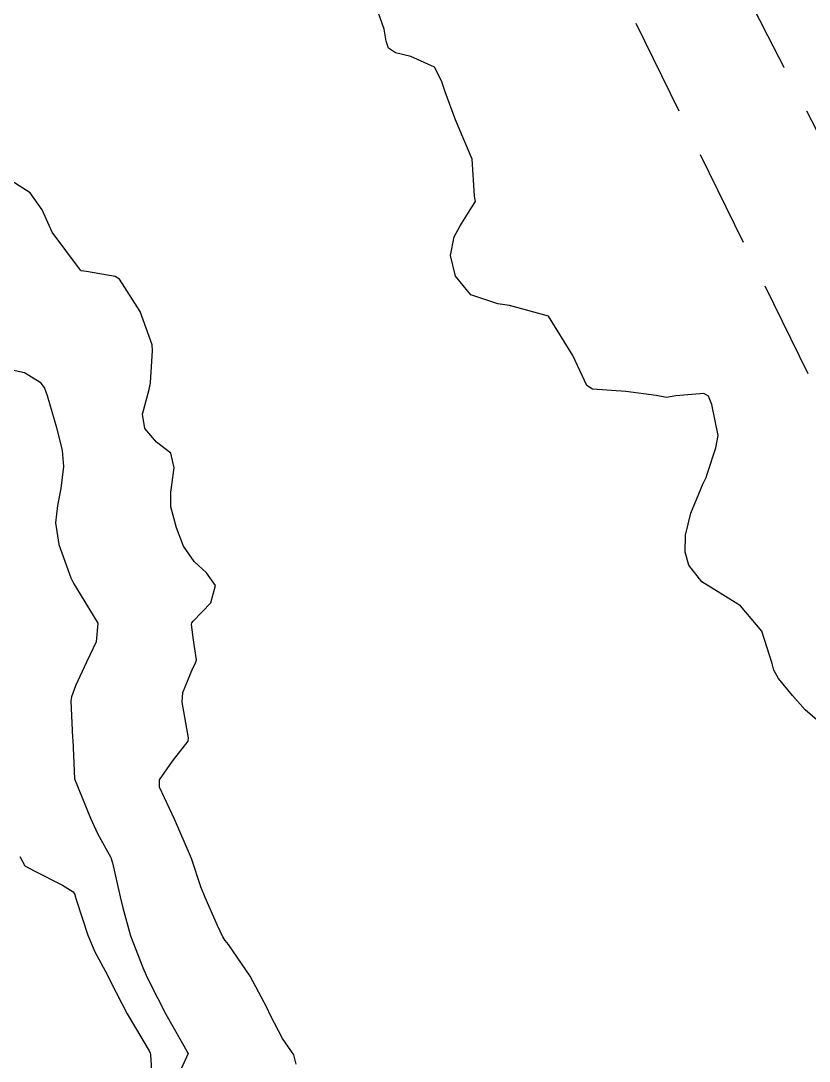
# Model space of a CAD drawing. Header units: metres. Extents: x 298520 to 308411, y 7433745 to 7450750.
# Drawn here: x 304821.2 to 304861.6, y 7438634.6 to 7438687.9 of the extents above; entities that cross this region are included whole.
import ezdxf

# ---------------------------------------------------------------- set-up
doc = ezdxf.new("R2010")
doc.units = ezdxf.units.M
doc.header["$LTSCALE"] = 10
doc.linetypes.add('DASHED', pattern=[0.75, 0.5, -0.25])
doc.layers.add('Curvas de Nivel 1m', color=11, linetype='Continuous')
doc.layers.add('Vias Secundárias', color=230, linetype='DASHED')

msp = doc.modelspace()

# ---------------------------------------------------------------- linework, layer by layer
at = {"layer": 'Curvas de Nivel 1m', "flags": 128}
for points, elevation in [([(304862.005, 7438652.107), (304861.386, 7438652.639), (304860.737, 7438653.366), (304860.029, 7438654.235), (304859.777, 7438654.663), (304859.691, 7438655.009), (304859.175, 7438656.669), (304858.072, 7438657.965), (304856.892, 7438658.692), (304856.088, 7438659.198), (304855.434, 7438660.048), (304855.251, 7438660.713), (304855.256, 7438661.573), (304855.539, 7438662.709), (304856.148, 7438664.187), (304856.312, 7438664.538), (304856.365, 7438664.698), (304856.805, 7438666.056), (304856.934, 7438666.692), (304856.609, 7438668.283), (304856.444, 7438668.698), (304856.204, 7438668.845), (304854.765, 7438668.722), (304854.292, 7438668.638), (304854.202, 7438668.647), (304853.753, 7438668.735), (304852.205, 7438668.938), (304850.494, 7438669.064), (304850.208, 7438669.246), (304849.496, 7438670.787), (304848.243, 7438672.8), (304846.251, 7438673.344), (304845.65, 7438673.431), (304844.259, 7438673.903), (304843.478, 7438674.858), (304843.23, 7438675.914), (304843.408, 7438676.859), (304843.719, 7438677.438), (304844.316, 7438678.386), (304844.498, 7438678.67), (304844.475, 7438678.848), (304844.447, 7438678.971), (304844.343, 7438680.85), (304843.485, 7438682.859), (304842.95, 7438684.299), (304842.767, 7438684.866), (304842.4, 7438685.56), (304841.187, 7438686.101), (304840.407, 7438686.301), (304840.054, 7438686.54), (304839.923, 7438686.897), (304839.821, 7438687.5), (304839.342, 7438688.907)], 708), ([(304835.325, 7438634.484), (304835.196, 7438634.949), (304834.628, 7438635.785), (304834.01, 7438636.967), (304833.819, 7438637.372), (304832.96, 7438638.979), (304831.859, 7438640.609), (304831.686, 7438640.817), (304831.564, 7438640.994), (304831.289, 7438641.581), (304830.658, 7438643.009), (304830.447, 7438643.56), (304829.958, 7438645.019), (304829.948, 7438645.055), (304829.914, 7438645.136), (304829.088, 7438647.028), (304828.322, 7438648.672), (304828.32, 7438649.036), (304828.994, 7438650.009), (304829.789, 7438651.022), (304829.815, 7438651.192), (304829.49, 7438653.025), (304829.518, 7438653.525), (304830.03, 7438654.76), (304830.161, 7438655.018), (304830.212, 7438655.195), (304830.046, 7438656.321), (304829.959, 7438657.021), (304829.98, 7438657.095), (304830.055, 7438657.176), (304830.955, 7438658.122), (304831.188, 7438659.003), (304830.737, 7438659.658), (304830.095, 7438660.234), (304829.559, 7438661.025), (304829.196, 7438661.949), (304828.912, 7438663.032), (304828.896, 7438663.784), (304829.079, 7438665.026), (304828.906, 7438665.775), (304828.166, 7438666.342), (304827.577, 7438667.046), (304827.448, 7438667.783), (304827.797, 7438669.044), (304827.868, 7438669.381), (304827.964, 7438671.043), (304827.942, 7438671.328), (304827.327, 7438673.049), (304826.269, 7438674.698), (304826.049, 7438674.841), (304824.589, 7438675.085), (304824.313, 7438675.129), (304824.274, 7438675.157), (304822.828, 7438677.105), (304822.31, 7438678.25), (304821.704, 7438679.116), (304820.332, 7438679.999)], 707), ([(304820.213, 7438670.172), (304821.415, 7438669.914), (304822.206, 7438669.42), (304822.429, 7438669.108), (304822.569, 7438668.734), (304823.057, 7438667.101), (304823.346, 7438665.914), (304823.402, 7438665.098), (304823.271, 7438663.97), (304823.092, 7438663.1), (304823, 7438662.221), (304823.17, 7438661.099), (304823.782, 7438659.397), (304823.929, 7438659.092), (304824.08, 7438658.867), (304825.159, 7438657.073), (304825.087, 7438656.118), (304824.578, 7438655.082), (304824.021, 7438653.854), (304823.811, 7438653.296), (304823.782, 7438653.092), (304823.873, 7438651.203), (304823.882, 7438651.091), (304823.963, 7438649.09), (304824.79, 7438647.077), (304825.156, 7438646.302), (304825.827, 7438645.061), (304825.854, 7438645.003), (304825.91, 7438644.786), (304826.316, 7438643.056), (304826.446, 7438642.493), (304826.837, 7438641.05), (304827.466, 7438639.424), (304827.644, 7438639.042), (304827.837, 7438638.637), (304828.655, 7438637.032), (304829.793, 7438635.02), (304829.166, 7438633.639)], 707), ([(304821.171, 7438645.121), (304821.426, 7438644.635), (304821.906, 7438644.386), (304823.35, 7438643.644), (304823.895, 7438643.304), (304823.982, 7438643.177), (304824.008, 7438643.088), (304824.058, 7438642.92), (304824.662, 7438641.078), (304825.019, 7438640.237), (304825.644, 7438639.063), (304825.837, 7438638.681), (304826.662, 7438637.052), (304827.794, 7438635.163), (304827.849, 7438635.039), (304827.859, 7438634.972), (304827.98, 7438633.038)], 708)]:
    msp.add_lwpolyline(points, dxfattribs=dict(at, elevation=elevation))
at = {"layer": 'Vias Secundárias'}
for points in [[(304834.006, 7438787.238, 0.047593), (304832.192, 7438772.441, 0.041165), (304833.2, 7438754.27, 0.038801), (304836.576, 7438738.827, 0.04254), (304844.832, 7438718.028, -0.01117), (304851.648, 7438703.569, 0.021184), (304864.56, 7438677.545, -0.027139), (304877.672, 7438650.306, 0.011409), (304891.603, 7438618.875, -0.001085), (304908.073, 7438583.696, 0.008839), (304925.457, 7438548.015, -0.023301), (304939.293, 7438517.399, 0.01605), (304955.561, 7438479.964, 0.010867), (304968.985, 7438453.126, 0.067417), (304985.967, 7438429.346, -0.012668), (305009.058, 7438403.514, -0.000119), (305034.171, 7438373.932, -0.003079)], [(305023.707, 7438378.768), (305008.419, 7438395.44), (304988.05, 7438417.691), (304974.7, 7438434.341), (304962.551, 7438451.654), (304954.814, 7438468.64), (304938.021, 7438506.622), (304911.641, 7438562.48), (304884.963, 7438618.189), (304868.148, 7438656.377), (304841.183, 7438711.335), (304834.769, 7438727.058, -0.031649), (304830.866, 7438738.678, -0.028047), (304827.708, 7438753.892, -0.038451), (304826.779, 7438766.832, -0.039309), (304828.079, 7438782.323, -0.008262)]]:
    msp.add_lwpolyline(points, format="xyb", dxfattribs=at)

doc.saveas('drawing.dxf')
